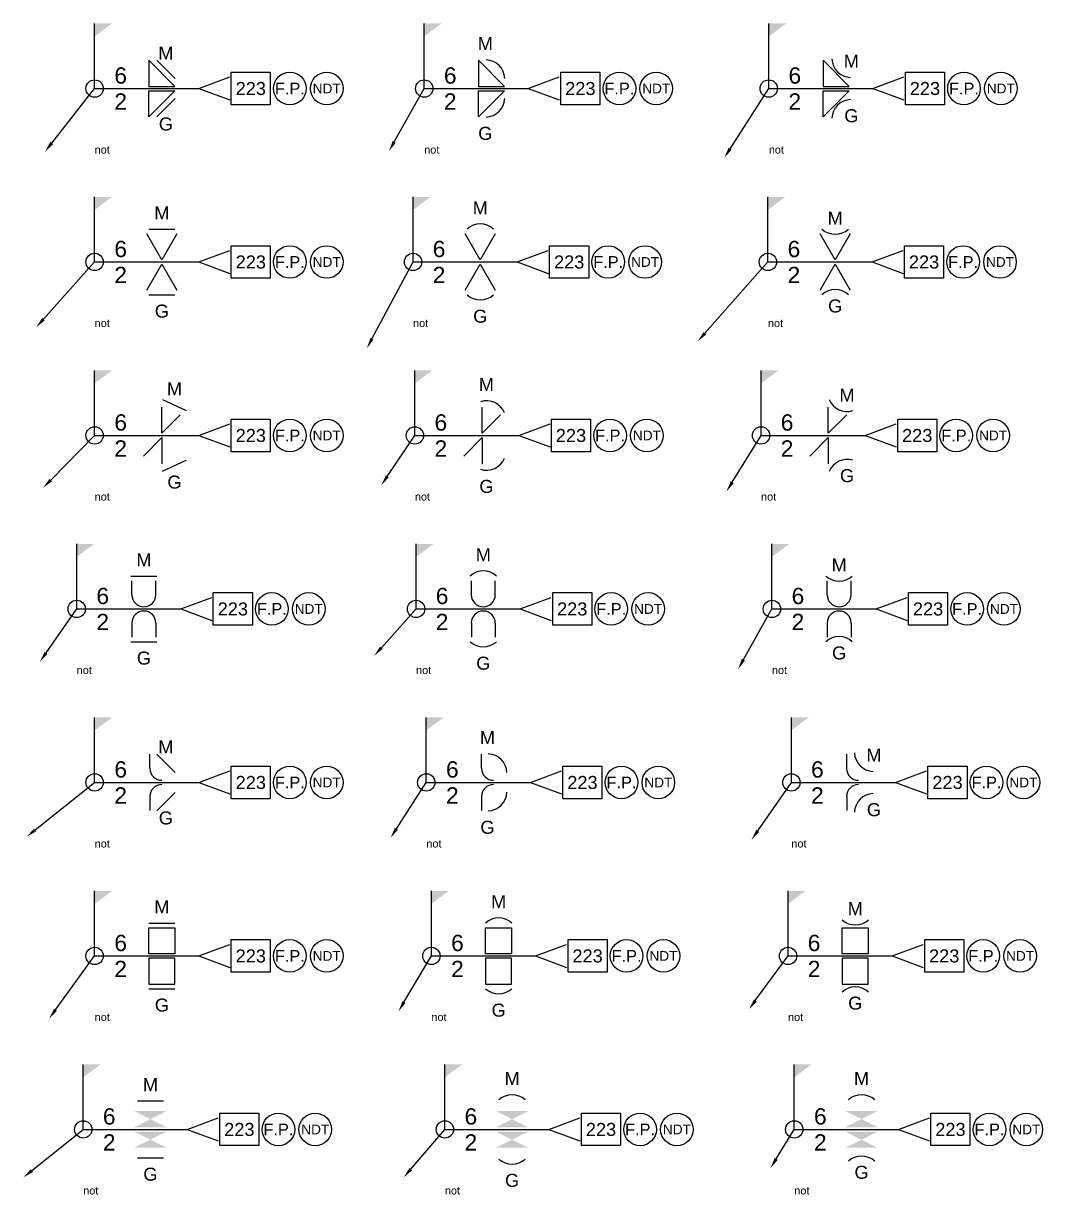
# Model space of a CAD drawing. Header units: millimetres. Extents: x 2416 to 2662, y 1140 to 1277.
# Drawn here: x 2544.4 to 2661.9, y 1142.2 to 1277.2 of the extents above; entities that cross this region are included whole.
import ezdxf
from ezdxf import colors
from ezdxf.entities.mleader import LeaderData, LeaderLine
from ezdxf.enums import TextEntityAlignment as Align
from ezdxf.math import Vec2, Vec3

# ---------------------------------------------------------------- set-up
doc = ezdxf.new("R2010")
doc.units = ezdxf.units.MM
doc.layers.add('KAYNAK_SYM', color=2, linetype='Continuous')
doc.styles.get("Standard").update_dxf_attribs({"font": 'arial.ttf'})

msp = doc.modelspace()

# ---------------------------------------------------------------- linework, layer by layer
at = {"layer": 'KAYNAK_SYM'}
for p, q in [((2552.65, 1269.73), (2552.65, 1277.23)), ((2590.64, 1269.73), (2590.64, 1277.23)), ((2630.36, 1269.73), (2630.36, 1277.23)), ((2559.8, 1273.01), (2561.93, 1270.89)), ((2564.65, 1269.73), (2568.23, 1271.06)), ((2602.64, 1269.73), (2606.21, 1271.06)), ((2642.36, 1269.73), (2645.94, 1271.06)), ((2552.65, 1269.73), (2564.65, 1269.73)), ((2564.65, 1269.73), (2568.23, 1268.41)), ((2590.64, 1269.73), (2602.64, 1269.73)), ((2602.64, 1269.73), (2606.21, 1268.41)), ((2630.36, 1269.73), (2642.36, 1269.73)), ((2642.36, 1269.73), (2645.94, 1268.41)), ((2559.8, 1266.46), (2561.93, 1268.58)), ((2552.65, 1249.73), (2552.65, 1257.23)), ((2589.35, 1249.73), (2589.35, 1257.23)), ((2630.26, 1249.73), (2630.26, 1257.23)), ((2560.4, 1249.98), (2558.67, 1252.98)), ((2558.9, 1253.52), (2561.9, 1253.52)), ((2562.13, 1252.98), (2560.4, 1249.98)), ((2597.1, 1249.98), (2595.37, 1252.98)), ((2598.83, 1252.98), (2597.1, 1249.98)), ((2638.01, 1249.98), (2636.28, 1252.98)), ((2639.74, 1252.98), (2638.01, 1249.98)), ((2564.65, 1249.73), (2568.23, 1251.06)), ((2601.35, 1249.73), (2604.92, 1251.06)), ((2642.26, 1249.73), (2645.84, 1251.06)), ((2552.65, 1249.73), (2564.65, 1249.73)), ((2558.67, 1246.49), (2560.4, 1249.48)), ((2560.4, 1249.48), (2562.13, 1246.49)), ((2564.65, 1249.73), (2568.23, 1248.41)), ((2589.35, 1249.73), (2601.35, 1249.73)), ((2595.37, 1246.49), (2597.1, 1249.48)), ((2597.1, 1249.48), (2598.83, 1246.49)), ((2601.35, 1249.73), (2604.92, 1248.41)), ((2630.26, 1249.73), (2642.26, 1249.73)), ((2636.28, 1246.49), (2638.01, 1249.48)), ((2638.01, 1249.48), (2639.74, 1246.49)), ((2642.26, 1249.73), (2645.84, 1248.41)), ((2558.9, 1245.95), (2561.9, 1245.95)), ((2552.65, 1229.73), (2552.65, 1237.23)), ((2589.56, 1229.73), (2589.56, 1237.23)), ((2629.47, 1229.73), (2629.47, 1237.23)), ((2560.4, 1229.98), (2560.4, 1232.98)), ((2560.49, 1233.87), (2563.21, 1232.6)), ((2597.31, 1229.98), (2597.31, 1232.98)), ((2637.22, 1229.98), (2637.22, 1232.98)), ((2560.4, 1229.98), (2562.52, 1232.1)), ((2597.31, 1229.98), (2599.43, 1232.1)), ((2637.22, 1229.98), (2639.35, 1232.1)), ((2564.65, 1229.73), (2568.23, 1231.06)), ((2601.56, 1229.73), (2605.14, 1231.06)), ((2641.47, 1229.73), (2645.05, 1231.06)), ((2552.65, 1229.73), (2564.65, 1229.73)), ((2560.4, 1229.48), (2558.28, 1227.36)), ((2560.4, 1229.48), (2560.4, 1226.48)), ((2564.65, 1229.73), (2568.23, 1228.41)), ((2589.56, 1229.73), (2601.56, 1229.73)), ((2597.31, 1229.48), (2595.19, 1227.36)), ((2597.31, 1229.48), (2597.31, 1226.48)), ((2601.56, 1229.73), (2605.14, 1228.41)), ((2629.47, 1229.73), (2641.47, 1229.73)), ((2637.22, 1229.48), (2635.1, 1227.36)), ((2637.22, 1229.48), (2637.22, 1226.48)), ((2641.47, 1229.73), (2645.05, 1228.41)), ((2560.49, 1225.6), (2563.21, 1226.87)), ((2550.58, 1209.73), (2550.58, 1217.23)), ((2589.7, 1209.73), (2589.7, 1217.23)), ((2630.72, 1209.73), (2630.72, 1217.23)), ((2556.83, 1213.52), (2559.83, 1213.52)), ((2556.95, 1211.36), (2556.95, 1212.98)), ((2559.7, 1211.36), (2559.7, 1212.98)), ((2596.08, 1211.36), (2596.08, 1212.98)), ((2598.83, 1211.36), (2598.83, 1212.98)), ((2637.1, 1211.36), (2637.1, 1212.98)), ((2639.85, 1211.36), (2639.85, 1212.98)), ((2550.58, 1209.73), (2562.58, 1209.73)), ((2562.58, 1209.73), (2566.15, 1211.06)), ((2562.58, 1209.73), (2566.15, 1208.41)), ((2589.7, 1209.73), (2601.7, 1209.73)), ((2601.7, 1209.73), (2605.28, 1211.06)), ((2601.7, 1209.73), (2605.28, 1208.41)), ((2630.72, 1209.73), (2642.72, 1209.73)), ((2642.72, 1209.73), (2646.3, 1211.06)), ((2642.72, 1209.73), (2646.3, 1208.41)), ((2556.95, 1208.11), (2556.95, 1206.48)), ((2559.7, 1208.11), (2559.7, 1206.48)), ((2596.08, 1208.11), (2596.08, 1206.48)), ((2598.83, 1208.11), (2598.83, 1206.48)), ((2637.1, 1208.11), (2637.1, 1206.48)), ((2639.85, 1208.11), (2639.85, 1206.48)), ((2556.83, 1205.95), (2559.83, 1205.95)), ((2552.65, 1189.73), (2552.65, 1197.23)), ((2590.88, 1189.73), (2590.88, 1197.23)), ((2632.96, 1189.73), (2632.96, 1197.23)), ((2559.02, 1191.36), (2559.02, 1192.98)), ((2559.8, 1193.01), (2561.93, 1190.89)), ((2597.26, 1191.36), (2597.26, 1192.98)), ((2639.34, 1191.36), (2639.34, 1192.98)), ((2564.65, 1189.73), (2568.23, 1191.06)), ((2602.88, 1189.73), (2606.46, 1191.06)), ((2644.96, 1189.73), (2648.54, 1191.06)), ((2552.65, 1189.73), (2564.65, 1189.73)), ((2564.65, 1189.73), (2568.23, 1188.41)), ((2590.88, 1189.73), (2602.88, 1189.73)), ((2602.88, 1189.73), (2606.46, 1188.41)), ((2632.96, 1189.73), (2644.96, 1189.73)), ((2644.96, 1189.73), (2648.54, 1188.41)), ((2559.8, 1186.46), (2561.93, 1188.58)), ((2559.02, 1188.11), (2559.02, 1186.48)), ((2597.26, 1188.11), (2597.26, 1186.48)), ((2639.34, 1188.11), (2639.34, 1186.48)), ((2552.65, 1169.73), (2552.65, 1177.23)), ((2591.47, 1169.73), (2591.47, 1177.23)), ((2632.58, 1169.73), (2632.58, 1177.23)), ((2558.9, 1173.52), (2561.9, 1173.52)), ((2564.65, 1169.73), (2568.23, 1171.06)), ((2603.47, 1169.73), (2607.05, 1171.06)), ((2644.58, 1169.73), (2648.16, 1171.06)), ((2552.65, 1169.73), (2564.65, 1169.73)), ((2564.65, 1169.73), (2568.23, 1168.41)), ((2591.47, 1169.73), (2603.47, 1169.73)), ((2603.47, 1169.73), (2607.05, 1168.41)), ((2632.58, 1169.73), (2644.58, 1169.73)), ((2644.58, 1169.73), (2648.16, 1168.41)), ((2558.9, 1165.95), (2561.9, 1165.95)), ((2551.33, 1149.73), (2551.33, 1157.23)), ((2593.02, 1149.73), (2593.02, 1157.23)), ((2633.3, 1149.73), (2633.3, 1157.23)), ((2557.58, 1153.02), (2560.58, 1153.02)), ((2563.33, 1149.73), (2566.9, 1151.06)), ((2605.02, 1149.73), (2608.59, 1151.06)), ((2645.3, 1149.73), (2648.87, 1151.06)), ((2551.33, 1149.73), (2563.33, 1149.73)), ((2563.33, 1149.73), (2566.9, 1148.41)), ((2593.02, 1149.73), (2605.02, 1149.73)), ((2605.02, 1149.73), (2608.59, 1148.41)), ((2633.3, 1149.73), (2645.3, 1149.73)), ((2645.3, 1149.73), (2648.87, 1148.41)), ((2557.58, 1146.45), (2560.58, 1146.45))]:
    msp.add_line(p, q, dxfattribs=at)
for points in [[(2558.9, 1269.98), (2561.9, 1269.98), (2558.9, 1272.98)], [(2596.89, 1269.98), (2599.89, 1269.98), (2596.89, 1272.98)], [(2636.61, 1269.98), (2639.61, 1269.98), (2636.61, 1272.98)], [(2568.4, 1271.61), (2572.9, 1271.61), (2572.9, 1267.86), (2568.4, 1267.86)], [(2606.39, 1271.61), (2610.89, 1271.61), (2610.89, 1267.86), (2606.39, 1267.86)], [(2646.11, 1271.61), (2650.61, 1271.61), (2650.61, 1267.86), (2646.11, 1267.86)], [(2558.9, 1269.48), (2561.9, 1269.48), (2558.9, 1266.48)], [(2596.89, 1269.48), (2599.89, 1269.48), (2596.89, 1266.48)], [(2636.61, 1269.48), (2639.61, 1269.48), (2636.61, 1266.48)], [(2568.4, 1251.61), (2572.9, 1251.61), (2572.9, 1247.86), (2568.4, 1247.86)], [(2605.1, 1251.61), (2609.6, 1251.61), (2609.6, 1247.86), (2605.1, 1247.86)], [(2646.01, 1251.61), (2650.51, 1251.61), (2650.51, 1247.86), (2646.01, 1247.86)], [(2568.4, 1231.61), (2572.9, 1231.61), (2572.9, 1227.86), (2568.4, 1227.86)], [(2605.31, 1231.61), (2609.81, 1231.61), (2609.81, 1227.86), (2605.31, 1227.86)], [(2645.22, 1231.61), (2649.72, 1231.61), (2649.72, 1227.86), (2645.22, 1227.86)], [(2566.33, 1211.61), (2570.83, 1211.61), (2570.83, 1207.86), (2566.33, 1207.86)], [(2605.45, 1211.61), (2609.95, 1211.61), (2609.95, 1207.86), (2605.45, 1207.86)], [(2646.47, 1211.61), (2650.97, 1211.61), (2650.97, 1207.86), (2646.47, 1207.86)], [(2568.4, 1191.61), (2572.9, 1191.61), (2572.9, 1187.86), (2568.4, 1187.86)], [(2606.63, 1191.61), (2611.13, 1191.61), (2611.13, 1187.86), (2606.63, 1187.86)], [(2648.71, 1191.61), (2653.21, 1191.61), (2653.21, 1187.86), (2648.71, 1187.86)], [(2558.9, 1169.98), (2558.9, 1172.98), (2561.9, 1172.98), (2561.9, 1169.98)], [(2597.72, 1169.98), (2597.72, 1172.98), (2600.72, 1172.98), (2600.72, 1169.98)], [(2638.83, 1169.98), (2638.83, 1172.98), (2641.83, 1172.98), (2641.83, 1169.98)], [(2568.4, 1171.61), (2572.9, 1171.61), (2572.9, 1167.86), (2568.4, 1167.86)], [(2607.22, 1171.61), (2611.72, 1171.61), (2611.72, 1167.86), (2607.22, 1167.86)], [(2648.33, 1171.61), (2652.83, 1171.61), (2652.83, 1167.86), (2648.33, 1167.86)], [(2558.9, 1169.48), (2558.9, 1166.48), (2561.9, 1166.48), (2561.9, 1169.48)], [(2597.72, 1169.48), (2597.72, 1166.48), (2600.72, 1166.48), (2600.72, 1169.48)], [(2638.83, 1169.48), (2638.83, 1166.48), (2641.83, 1166.48), (2641.83, 1169.48)], [(2567.08, 1151.61), (2571.58, 1151.61), (2571.58, 1147.86), (2567.08, 1147.86)], [(2608.77, 1151.61), (2613.27, 1151.61), (2613.27, 1147.86), (2608.77, 1147.86)], [(2649.05, 1151.61), (2653.55, 1151.61), (2653.55, 1147.86), (2649.05, 1147.86)]]:
    msp.add_lwpolyline(points, close=True, dxfattribs=at)
for centre, radius in [((2552.65, 1269.73), 1), ((2575.15, 1269.73), 1.88), ((2579.4, 1269.73), 1.88), ((2590.64, 1269.73), 1), ((2613.14, 1269.73), 1.88), ((2617.39, 1269.73), 1.88), ((2630.36, 1269.73), 1), ((2652.86, 1269.73), 1.88), ((2657.11, 1269.73), 1.88), ((2575.15, 1249.73), 1.88), ((2579.4, 1249.73), 1.88), ((2611.85, 1249.73), 1.88), ((2616.1, 1249.73), 1.88), ((2652.76, 1249.73), 1.88), ((2657.01, 1249.73), 1.88), ((2552.65, 1249.73), 1), ((2589.35, 1249.73), 1), ((2630.26, 1249.73), 1), ((2575.15, 1229.73), 1.88), ((2579.4, 1229.73), 1.88), ((2612.06, 1229.73), 1.88), ((2616.31, 1229.73), 1.88), ((2651.97, 1229.73), 1.88), ((2656.22, 1229.73), 1.88), ((2552.65, 1229.73), 1), ((2589.56, 1229.73), 1), ((2629.47, 1229.73), 1), ((2573.08, 1209.73), 1.88), ((2577.33, 1209.73), 1.88), ((2612.2, 1209.73), 1.88), ((2616.45, 1209.73), 1.88), ((2653.22, 1209.73), 1.88), ((2657.47, 1209.73), 1.88), ((2550.58, 1209.73), 1), ((2589.7, 1209.73), 1), ((2630.72, 1209.73), 1), ((2575.15, 1189.73), 1.88), ((2579.4, 1189.73), 1.88), ((2613.38, 1189.73), 1.88), ((2617.63, 1189.73), 1.88), ((2655.46, 1189.73), 1.88), ((2659.71, 1189.73), 1.88), ((2552.65, 1189.73), 1), ((2590.88, 1189.73), 1), ((2632.96, 1189.73), 1), ((2552.65, 1169.73), 1), ((2575.15, 1169.73), 1.88), ((2579.4, 1169.73), 1.88), ((2591.47, 1169.73), 1), ((2613.97, 1169.73), 1.88), ((2618.22, 1169.73), 1.88), ((2632.58, 1169.73), 1), ((2655.08, 1169.73), 1.88), ((2659.33, 1169.73), 1.88), ((2551.33, 1149.73), 1), ((2573.83, 1149.73), 1.88), ((2578.08, 1149.73), 1.88), ((2593.02, 1149.73), 1), ((2615.52, 1149.73), 1.88), ((2619.77, 1149.73), 1.88), ((2633.3, 1149.73), 1), ((2655.8, 1149.73), 1.88), ((2660.05, 1149.73), 1.88)]:
    msp.add_circle(centre, radius, dxfattribs=at)
for centre, radius, start, end in [((2597.68, 1270.78), 2.25, 2.52, 87.48), ((2639.88, 1273.25), 2.25, 182.52, 267.48), ((2597.68, 1268.69), 2.25, 272.52, 357.48), ((2639.88, 1266.21), 2.25, 92.52, 177.48), ((2597.1, 1251.86), 2.25, 47.52, 132.48), ((2638.01, 1255.18), 2.25, 227.52, 312.48), ((2638.01, 1244.29), 2.25, 47.52, 132.48), ((2597.1, 1247.61), 2.25, 227.52, 312.48), ((2597.81, 1231.48), 2.25, 22.5, 107.46), ((2639.38, 1234.74), 2.25, 202.5, 287.46), ((2597.81, 1227.98), 2.25, 252.54, 337.5), ((2639.38, 1224.72), 2.25, 72.54, 157.5), ((2597.45, 1211.86), 2.25, 47.52, 132.48), ((2638.47, 1215.18), 2.25, 227.52, 312.48), ((2558.33, 1211.36), 1.38, 180, 0), ((2597.45, 1211.36), 1.38, 180, 0), ((2638.47, 1211.36), 1.38, 180, 0), ((2558.33, 1208.11), 1.38, 0, 180), ((2597.45, 1208.11), 1.38, 0, 180), ((2638.47, 1208.11), 1.38, 0, 180), ((2597.45, 1207.61), 2.25, 227.52, 312.48), ((2638.47, 1204.29), 2.25, 47.52, 132.48), ((2597.93, 1190.78), 2.25, 2.52, 87.48), ((2642.48, 1193.25), 2.25, 182.52, 267.48), ((2560.4, 1191.36), 1.38, 180, 270), ((2598.63, 1191.36), 1.38, 180, 270), ((2640.71, 1191.36), 1.38, 180, 270), ((2560.4, 1188.11), 1.38, 90, 180), ((2598.63, 1188.11), 1.38, 90, 180), ((2640.71, 1188.11), 1.38, 90, 180), ((2597.93, 1188.69), 2.25, 272.52, 357.48), ((2642.48, 1186.21), 2.25, 92.52, 177.48), ((2599.22, 1171.86), 2.25, 47.52, 132.48), ((2640.33, 1175.55), 2.25, 227.52, 312.48), ((2599.22, 1167.61), 2.25, 227.52, 312.48), ((2640.33, 1163.91), 2.25, 47.52, 132.48), ((2600.77, 1151.48), 2.25, 47.52, 132.48), ((2641.05, 1151.48), 2.25, 47.52, 132.48), ((2600.77, 1147.98), 2.25, 227.52, 312.48), ((2641.05, 1144.41), 2.25, 47.52, 132.48)]:
    msp.add_arc(centre, radius, start, end, dxfattribs=at)
for points in [[(2552.65, 1277.23), (2554.65, 1277.23), (2552.65, 1275.73)], [(2590.64, 1277.23), (2592.64, 1277.23), (2590.64, 1275.73)], [(2630.36, 1277.23), (2632.36, 1277.23), (2630.36, 1275.73)], [(2552.65, 1257.23), (2554.65, 1257.23), (2552.65, 1255.73)], [(2589.35, 1257.23), (2591.35, 1257.23), (2589.35, 1255.73)], [(2630.26, 1257.23), (2632.26, 1257.23), (2630.26, 1255.73)], [(2552.65, 1237.23), (2554.65, 1237.23), (2552.65, 1235.73)], [(2589.56, 1237.23), (2591.56, 1237.23), (2589.56, 1235.73)], [(2629.47, 1237.23), (2631.47, 1237.23), (2629.47, 1235.73)], [(2550.58, 1217.23), (2552.58, 1217.23), (2550.58, 1215.73)], [(2589.7, 1217.23), (2591.7, 1217.23), (2589.7, 1215.73)], [(2630.72, 1217.23), (2632.72, 1217.23), (2630.72, 1215.73)], [(2552.65, 1197.23), (2554.65, 1197.23), (2552.65, 1195.73)], [(2590.88, 1197.23), (2592.88, 1197.23), (2590.88, 1195.73)], [(2632.96, 1197.23), (2634.96, 1197.23), (2632.96, 1195.73)], [(2552.65, 1177.23), (2554.65, 1177.23), (2552.65, 1175.73)], [(2591.47, 1177.23), (2593.47, 1177.23), (2591.47, 1175.73)], [(2632.58, 1177.23), (2634.58, 1177.23), (2632.58, 1175.73)], [(2551.33, 1157.23), (2553.33, 1157.23), (2551.33, 1155.73)], [(2593.02, 1157.23), (2595.02, 1157.23), (2593.02, 1155.73)], [(2633.3, 1157.23), (2635.3, 1157.23), (2633.3, 1155.73)], [(2557.2, 1149.98), (2560.95, 1149.98), (2560.95, 1151.86), (2557.2, 1151.86)], [(2598.89, 1149.98), (2602.64, 1149.98), (2602.64, 1151.86), (2598.89, 1151.86)], [(2639.17, 1149.98), (2642.92, 1149.98), (2642.92, 1151.86), (2639.17, 1151.86)], [(2557.2, 1149.48), (2560.95, 1149.48), (2560.95, 1147.61), (2557.2, 1147.61)], [(2598.89, 1149.48), (2602.64, 1149.48), (2602.64, 1147.61), (2598.89, 1147.61)], [(2639.17, 1149.48), (2642.92, 1149.48), (2642.92, 1147.61), (2639.17, 1147.61)]]:
    msp.add_solid(points, dxfattribs=at)

# ---------------------------------------------------------------- texts
for s, height, p in [('M', 1.5, (2560.86, 1273.82)), ('M', 1.5, (2597.68, 1274.9)), ('M', 1.5, (2639.88, 1272.88)), ('6', 1.88, (2555.65, 1271.23)), ('6', 1.88, (2593.64, 1271.23)), ('6', 1.88, (2633.36, 1271.23)), ('223', 1.5, (2570.65, 1269.73)), ('223', 1.5, (2608.64, 1269.73)), ('223', 1.5, (2648.36, 1269.73)), ('2', 1.88, (2555.65, 1268.23)), ('F.P.', 1.35, (2575.15, 1269.73)), ('NDT', 1.125, (2579.4, 1269.73)), ('2', 1.88, (2593.64, 1268.23)), ('F.P.', 1.35, (2613.14, 1269.73)), ('NDT', 1.125, (2617.39, 1269.73)), ('2', 1.88, (2633.36, 1268.23)), ('F.P.', 1.35, (2652.86, 1269.73)), ('NDT', 1.125, (2657.11, 1269.73)), ('G', 1.5, (2639.88, 1266.59)), ('G', 1.5, (2560.86, 1265.64)), ('G', 1.5, (2597.68, 1264.56)), ('M', 1.5, (2560.4, 1255.39)), ('M', 1.5, (2597.1, 1255.98)), ('M', 1.5, (2638.01, 1254.8)), ('6', 1.88, (2555.65, 1251.23)), ('6', 1.88, (2592.35, 1251.23)), ('6', 1.88, (2633.26, 1251.23)), ('223', 1.5, (2570.65, 1249.73)), ('F.P.', 1.35, (2575.15, 1249.73)), ('NDT', 1.125, (2579.4, 1249.73)), ('223', 1.5, (2607.35, 1249.73)), ('F.P.', 1.35, (2611.85, 1249.73)), ('NDT', 1.125, (2616.1, 1249.73)), ('223', 1.5, (2648.26, 1249.73)), ('F.P.', 1.35, (2652.76, 1249.73)), ('NDT', 1.125, (2657.01, 1249.73)), ('2', 1.88, (2555.65, 1248.23)), ('2', 1.88, (2592.35, 1248.23)), ('2', 1.88, (2633.26, 1248.23)), ('G', 1.5, (2560.4, 1244.07)), ('G', 1.5, (2638.01, 1244.66)), ('G', 1.5, (2597.1, 1243.48)), ('M', 1.5, (2561.85, 1235.11)), ('M', 1.5, (2597.81, 1235.61)), ('M', 1.5, (2639.38, 1234.37)), ('6', 1.88, (2555.65, 1231.23)), ('6', 1.88, (2592.56, 1231.23)), ('6', 1.88, (2632.47, 1231.23)), ('223', 1.5, (2570.65, 1229.73)), ('F.P.', 1.35, (2575.15, 1229.73)), ('NDT', 1.125, (2579.4, 1229.73)), ('223', 1.5, (2607.56, 1229.73)), ('F.P.', 1.35, (2612.06, 1229.73)), ('NDT', 1.125, (2616.31, 1229.73)), ('223', 1.5, (2647.47, 1229.73)), ('F.P.', 1.35, (2651.97, 1229.73)), ('NDT', 1.125, (2656.22, 1229.73)), ('2', 1.88, (2555.65, 1228.23)), ('2', 1.88, (2592.56, 1228.23)), ('2', 1.88, (2632.47, 1228.23)), ('G', 1.5, (2561.85, 1224.36)), ('G', 1.5, (2597.81, 1223.86)), ('G', 1.5, (2639.38, 1225.1)), ('M', 1.5, (2597.45, 1215.98)), ('M', 1.5, (2558.33, 1215.39)), ('M', 1.5, (2638.47, 1214.8)), ('6', 1.88, (2553.58, 1211.23)), ('6', 1.88, (2592.7, 1211.23)), ('6', 1.88, (2633.72, 1211.23)), ('223', 1.5, (2568.58, 1209.73)), ('F.P.', 1.35, (2573.08, 1209.73)), ('NDT', 1.125, (2577.33, 1209.73)), ('223', 1.5, (2607.7, 1209.73)), ('F.P.', 1.35, (2612.2, 1209.73)), ('NDT', 1.125, (2616.45, 1209.73)), ('223', 1.5, (2648.72, 1209.73)), ('F.P.', 1.35, (2653.22, 1209.73)), ('NDT', 1.125, (2657.47, 1209.73)), ('2', 1.88, (2553.58, 1208.23)), ('2', 1.88, (2592.7, 1208.23)), ('2', 1.88, (2633.72, 1208.23)), ('G', 1.5, (2558.33, 1204.07)), ('G', 1.5, (2638.47, 1204.66)), ('G', 1.5, (2597.45, 1203.48)), ('M', 1.5, (2597.93, 1194.9)), ('M', 1.5, (2560.86, 1193.82)), ('M', 1.5, (2642.48, 1192.88)), ('6', 1.88, (2555.65, 1191.23)), ('6', 1.88, (2593.88, 1191.23)), ('6', 1.88, (2635.96, 1191.23)), ('223', 1.5, (2570.65, 1189.73)), ('F.P.', 1.35, (2575.15, 1189.73)), ('NDT', 1.125, (2579.4, 1189.73)), ('223', 1.5, (2608.88, 1189.73)), ('F.P.', 1.35, (2613.38, 1189.73)), ('NDT', 1.125, (2617.63, 1189.73)), ('223', 1.5, (2650.96, 1189.73)), ('F.P.', 1.35, (2655.46, 1189.73)), ('NDT', 1.125, (2659.71, 1189.73)), ('2', 1.88, (2555.65, 1188.23)), ('2', 1.88, (2593.88, 1188.23)), ('2', 1.88, (2635.96, 1188.23)), ('G', 1.5, (2642.48, 1186.59)), ('G', 1.5, (2560.86, 1185.64)), ('G', 1.5, (2597.93, 1184.56)), ('M', 1.5, (2560.4, 1175.39)), ('M', 1.5, (2599.22, 1175.98)), ('M', 1.5, (2640.33, 1175.18)), ('6', 1.88, (2555.65, 1171.23)), ('6', 1.88, (2594.47, 1171.23)), ('6', 1.88, (2635.58, 1171.23)), ('223', 1.5, (2570.65, 1169.73)), ('F.P.', 1.35, (2575.15, 1169.73)), ('NDT', 1.125, (2579.4, 1169.73)), ('223', 1.5, (2609.47, 1169.73)), ('F.P.', 1.35, (2613.97, 1169.73)), ('NDT', 1.125, (2618.22, 1169.73)), ('223', 1.5, (2650.58, 1169.73)), ('F.P.', 1.35, (2655.08, 1169.73)), ('NDT', 1.125, (2659.33, 1169.73)), ('2', 1.88, (2555.65, 1168.23)), ('2', 1.88, (2594.47, 1168.23)), ('2', 1.88, (2635.58, 1168.23)), ('G', 1.5, (2560.4, 1164.07)), ('G', 1.5, (2599.22, 1163.48)), ('G', 1.5, (2640.33, 1164.29)), ('M', 1.5, (2600.77, 1155.61)), ('M', 1.5, (2641.05, 1155.61)), ('M', 1.5, (2559.08, 1154.89)), ('6', 1.88, (2554.33, 1151.23)), ('6', 1.88, (2596.02, 1151.23)), ('6', 1.88, (2636.3, 1151.23)), ('223', 1.5, (2569.33, 1149.73)), ('F.P.', 1.35, (2573.83, 1149.73)), ('223', 1.5, (2611.02, 1149.73)), ('F.P.', 1.35, (2615.52, 1149.73)), ('223', 1.5, (2651.3, 1149.73)), ('F.P.', 1.35, (2655.8, 1149.73)), ('2', 1.88, (2554.33, 1148.23)), ('NDT', 1.125, (2578.08, 1149.73)), ('2', 1.88, (2596.02, 1148.23)), ('NDT', 1.125, (2619.77, 1149.73)), ('2', 1.88, (2636.3, 1148.23)), ('NDT', 1.125, (2660.05, 1149.73)), ('G', 1.5, (2559.08, 1144.57)), ('G', 1.5, (2641.05, 1144.79)), ('G', 1.5, (2600.77, 1143.86))]:
    msp.add_text(s, height=height, dxfattribs=at).set_placement(p, align=Align.MIDDLE_CENTER)
for p in [(2552.65, 1262.23), (2590.64, 1262.23), (2630.36, 1262.23), (2552.65, 1242.23), (2589.35, 1242.23), (2630.26, 1242.23), (2552.65, 1222.23), (2589.56, 1222.23), (2629.47, 1222.23), (2550.58, 1202.23), (2589.7, 1202.23), (2630.72, 1202.23), (2552.65, 1182.23), (2590.88, 1182.23), (2632.96, 1182.23), (2552.65, 1162.23), (2591.47, 1162.23), (2632.58, 1162.23), (2551.33, 1142.23), (2593.02, 1142.23), (2633.3, 1142.23)]:
    msp.add_text('not', height=0.9, dxfattribs=at).set_placement(p)

# ---------------------------------------------------------------- leaders
ml = msp.add_multileader_mtext('Standard', dxfattribs=at)
ml.set_content('', color=256)
ml.set_leader_properties()
ml.build(insert=Vec2(0, 0))
ml.multileader.update_dxf_attribs({"dogleg_length": 0, "arrow_head_size": 1.25})
ctx = ml.context
ctx.base_point, ctx.arrow_head_size = Vec3(2552.65, 1269.73), 1.25
notes = []
notes.append((ctx, [(0, (1, 1, 0), (2552.65, 1269.73), (1, 0), 0, [(0, [(2546.93, 1262.45)], 0, [])])]))
ctx.mtext.insert, ctx.mtext.flow_direction = Vec3(2554.65, 1271.73), 5
ml = msp.add_multileader_mtext('Standard', dxfattribs=at)
ml.set_content('', color=256)
ml.set_leader_properties()
ml.build(insert=Vec2(0, 0))
ml.multileader.update_dxf_attribs({"dogleg_length": 0, "arrow_head_size": 1.25})
ctx = ml.context
ctx.base_point, ctx.arrow_head_size = Vec3(2590.64, 1269.73), 1.25
notes.append((ctx, [(0, (1, 1, 0), (2590.64, 1269.73), (1, 0), 0, [(0, [(2586.57, 1262.49)], 0, [])])]))
ctx.mtext.insert, ctx.mtext.flow_direction = Vec3(2592.64, 1271.73), 5
ml = msp.add_multileader_mtext('Standard', dxfattribs=at)
ml.set_content('', color=256)
ml.set_leader_properties()
ml.build(insert=Vec2(0, 0))
ml.multileader.update_dxf_attribs({"dogleg_length": 0, "arrow_head_size": 1.25})
ctx = ml.context
ctx.base_point, ctx.arrow_head_size = Vec3(2630.36, 1269.73), 1.25
notes.append((ctx, [(0, (1, 1, 0), (2630.36, 1269.73), (1, 0), 0, [(0, [(2625.23, 1261.74)], 0, [])])]))
ctx.mtext.insert, ctx.mtext.flow_direction = Vec3(2632.36, 1271.73), 5
ml = msp.add_multileader_mtext('Standard', dxfattribs=at)
ml.set_content('', color=256)
ml.set_leader_properties()
ml.build(insert=Vec2(0, 0))
ml.multileader.update_dxf_attribs({"dogleg_length": 0, "arrow_head_size": 1.25})
ctx = ml.context
ctx.base_point, ctx.arrow_head_size = Vec3(2552.65, 1249.73), 1.25
notes.append((ctx, [(0, (1, 1, 0), (2552.65, 1249.73), (1, 0), 0, [(0, [(2545.91, 1242.2)], 0, [])])]))
ctx.mtext.insert, ctx.mtext.flow_direction = Vec3(2554.65, 1251.73), 5
ml = msp.add_multileader_mtext('Standard', dxfattribs=at)
ml.set_content('', color=256)
ml.set_leader_properties()
ml.build(insert=Vec2(0, 0))
ml.multileader.update_dxf_attribs({"dogleg_length": 0, "arrow_head_size": 1.25})
ctx = ml.context
ctx.base_point, ctx.arrow_head_size = Vec3(2589.35, 1249.73), 1.25
notes.append((ctx, [(0, (1, 1, 0), (2589.35, 1249.73), (1, 0), 0, [(0, [(2584.03, 1239.78)], 0, [])])]))
ctx.mtext.insert, ctx.mtext.flow_direction = Vec3(2591.35, 1251.73), 5
ml = msp.add_multileader_mtext('Standard', dxfattribs=at)
ml.set_content('', color=256)
ml.set_leader_properties()
ml.build(insert=Vec2(0, 0))
ml.multileader.update_dxf_attribs({"dogleg_length": 0, "arrow_head_size": 1.25})
ctx = ml.context
ctx.base_point, ctx.arrow_head_size = Vec3(2630.26, 1249.73), 1.25
notes.append((ctx, [(0, (1, 1, 0), (2630.26, 1249.73), (1, 0), 0, [(0, [(2622.17, 1240.58)], 0, [])])]))
ctx.mtext.insert, ctx.mtext.flow_direction = Vec3(2632.26, 1251.73), 5
ml = msp.add_multileader_mtext('Standard', dxfattribs=at)
ml.set_content('', color=256)
ml.set_leader_properties()
ml.build(insert=Vec2(0, 0))
ml.multileader.update_dxf_attribs({"dogleg_length": 0, "arrow_head_size": 1.25})
ctx = ml.context
ctx.base_point, ctx.arrow_head_size = Vec3(2552.65, 1229.73), 1.25
notes.append((ctx, [(0, (1, 1, 0), (2552.65, 1229.73), (1, 0), 0, [(0, [(2546.71, 1223.7)], 0, [])])]))
ctx.mtext.insert, ctx.mtext.flow_direction = Vec3(2554.65, 1231.73), 5
ml = msp.add_multileader_mtext('Standard', dxfattribs=at)
ml.set_content('', color=256)
ml.set_leader_properties()
ml.build(insert=Vec2(0, 0))
ml.multileader.update_dxf_attribs({"dogleg_length": 0, "arrow_head_size": 1.25})
ctx = ml.context
ctx.base_point, ctx.arrow_head_size = Vec3(2589.56, 1229.73), 1.25
notes.append((ctx, [(0, (1, 1, 0), (2589.56, 1229.73), (1, 0), 0, [(0, [(2585.69, 1223.98)], 0, [])])]))
ctx.mtext.insert, ctx.mtext.flow_direction = Vec3(2591.56, 1231.73), 5
ml = msp.add_multileader_mtext('Standard', dxfattribs=at)
ml.set_content('', color=256)
ml.set_leader_properties()
ml.build(insert=Vec2(0, 0))
ml.multileader.update_dxf_attribs({"dogleg_length": 0, "arrow_head_size": 1.25})
ctx = ml.context
ctx.base_point, ctx.arrow_head_size = Vec3(2629.47, 1229.73), 1.25
notes.append((ctx, [(0, (1, 1, 0), (2629.47, 1229.73), (1, 0), 0, [(0, [(2625.48, 1223.27)], 0, [])])]))
ctx.mtext.insert, ctx.mtext.flow_direction = Vec3(2631.47, 1231.73), 5
ml = msp.add_multileader_mtext('Standard', dxfattribs=at)
ml.set_content('', color=256)
ml.set_leader_properties()
ml.build(insert=Vec2(0, 0))
ml.multileader.update_dxf_attribs({"dogleg_length": 0, "arrow_head_size": 1.25})
ctx = ml.context
ctx.base_point, ctx.arrow_head_size = Vec3(2550.58, 1209.73), 1.25
notes.append((ctx, [(0, (1, 1, 0), (2550.58, 1209.73), (1, 0), 0, [(0, [(2546.33, 1203.63)], 0, [])])]))
ctx.mtext.insert, ctx.mtext.flow_direction = Vec3(2552.58, 1211.73), 5
ml = msp.add_multileader_mtext('Standard', dxfattribs=at)
ml.set_content('', color=256)
ml.set_leader_properties()
ml.build(insert=Vec2(0, 0))
ml.multileader.update_dxf_attribs({"dogleg_length": 0, "arrow_head_size": 1.25})
ctx = ml.context
ctx.base_point, ctx.arrow_head_size = Vec3(2589.7, 1209.73), 1.25
notes.append((ctx, [(0, (1, 1, 0), (2589.7, 1209.73), (1, 0), 0, [(0, [(2584.87, 1204.33)], 0, [])])]))
ctx.mtext.insert, ctx.mtext.flow_direction = Vec3(2591.7, 1211.73), 5
ml = msp.add_multileader_mtext('Standard', dxfattribs=at)
ml.set_content('', color=256)
ml.set_leader_properties()
ml.build(insert=Vec2(0, 0))
ml.multileader.update_dxf_attribs({"dogleg_length": 0, "arrow_head_size": 1.25})
ctx = ml.context
ctx.base_point, ctx.arrow_head_size = Vec3(2630.72, 1209.73), 1.25
notes.append((ctx, [(0, (1, 1, 0), (2630.72, 1209.73), (1, 0), 0, [(0, [(2626.83, 1202.8)], 0, [])])]))
ctx.mtext.insert, ctx.mtext.flow_direction = Vec3(2632.72, 1211.73), 5
ml = msp.add_multileader_mtext('Standard', dxfattribs=at)
ml.set_content('', color=256)
ml.set_leader_properties()
ml.build(insert=Vec2(0, 0))
ml.multileader.update_dxf_attribs({"dogleg_length": 0, "arrow_head_size": 1.25})
ctx = ml.context
ctx.base_point, ctx.arrow_head_size = Vec3(2552.65, 1189.73), 1.25
notes.append((ctx, [(0, (1, 1, 0), (2552.65, 1189.73), (1, 0), 0, [(0, [(2544.81, 1183.47)], 0, [])])]))
ctx.mtext.insert, ctx.mtext.flow_direction = Vec3(2554.65, 1191.73), 5
ml = msp.add_multileader_mtext('Standard', dxfattribs=at)
ml.set_content('', color=256)
ml.set_leader_properties()
ml.build(insert=Vec2(0, 0))
ml.multileader.update_dxf_attribs({"dogleg_length": 0, "arrow_head_size": 1.25})
ctx = ml.context
ctx.base_point, ctx.arrow_head_size = Vec3(2590.88, 1189.73), 1.25
notes.append((ctx, [(0, (1, 1, 0), (2590.88, 1189.73), (1, 0), 0, [(0, [(2586.76, 1183.35)], 0, [])])]))
ctx.mtext.insert, ctx.mtext.flow_direction = Vec3(2592.88, 1191.73), 5
ml = msp.add_multileader_mtext('Standard', dxfattribs=at)
ml.set_content('', color=256)
ml.set_leader_properties()
ml.build(insert=Vec2(0, 0))
ml.multileader.update_dxf_attribs({"dogleg_length": 0, "arrow_head_size": 1.25})
ctx = ml.context
ctx.base_point, ctx.arrow_head_size = Vec3(2632.96, 1189.73), 1.25
notes.append((ctx, [(0, (1, 1, 0), (2632.96, 1189.73), (1, 0), 0, [(0, [(2628.37, 1183.11)], 0, [])])]))
ctx.mtext.insert, ctx.mtext.flow_direction = Vec3(2634.96, 1191.73), 5
ml = msp.add_multileader_mtext('Standard', dxfattribs=at)
ml.set_content('', color=256)
ml.set_leader_properties()
ml.build(insert=Vec2(0, 0))
ml.multileader.update_dxf_attribs({"dogleg_length": 0, "arrow_head_size": 1.25})
ctx = ml.context
ctx.base_point, ctx.arrow_head_size = Vec3(2552.65, 1169.73), 1.25
notes.append((ctx, [(0, (1, 1, 0), (2552.65, 1169.73), (1, 0), 0, [(0, [(2547.4, 1162.5)], 0, [])])]))
ctx.mtext.insert, ctx.mtext.flow_direction = Vec3(2554.65, 1171.73), 5
ml = msp.add_multileader_mtext('Standard', dxfattribs=at)
ml.set_content('', color=256)
ml.set_leader_properties()
ml.build(insert=Vec2(0, 0))
ml.multileader.update_dxf_attribs({"dogleg_length": 0, "arrow_head_size": 1.25})
ctx = ml.context
ctx.base_point, ctx.arrow_head_size = Vec3(2591.47, 1169.73), 1.25
notes.append((ctx, [(0, (1, 1, 0), (2591.47, 1169.73), (1, 0), 0, [(0, [(2587.67, 1163.33)], 0, [])])]))
ctx.mtext.insert, ctx.mtext.flow_direction = Vec3(2593.47, 1171.73), 5
ml = msp.add_multileader_mtext('Standard', dxfattribs=at)
ml.set_content('', color=256)
ml.set_leader_properties()
ml.build(insert=Vec2(0, 0))
ml.multileader.update_dxf_attribs({"dogleg_length": 0, "arrow_head_size": 1.25})
ctx = ml.context
ctx.base_point, ctx.arrow_head_size = Vec3(2632.58, 1169.73), 1.25
notes.append((ctx, [(0, (1, 1, 0), (2632.58, 1169.73), (1, 0), 0, [(0, [(2628.07, 1163.57)], 0, [])])]))
ctx.mtext.insert, ctx.mtext.flow_direction = Vec3(2634.58, 1171.73), 5
ml = msp.add_multileader_mtext('Standard', dxfattribs=at)
ml.set_content('', color=256)
ml.set_leader_properties()
ml.build(insert=Vec2(0, 0))
ml.multileader.update_dxf_attribs({"dogleg_length": 0, "arrow_head_size": 1.25})
ctx = ml.context
ctx.base_point, ctx.arrow_head_size = Vec3(2551.33, 1149.73), 1.25
notes.append((ctx, [(0, (1, 1, 0), (2551.33, 1149.73), (1, 0), 0, [(0, [(2544.44, 1144.2)], 0, [])])]))
ctx.mtext.insert, ctx.mtext.flow_direction = Vec3(2553.33, 1151.73), 5
ml = msp.add_multileader_mtext('Standard', dxfattribs=at)
ml.set_content('', color=256)
ml.set_leader_properties()
ml.build(insert=Vec2(0, 0))
ml.multileader.update_dxf_attribs({"dogleg_length": 0, "arrow_head_size": 1.25})
ctx = ml.context
ctx.base_point, ctx.arrow_head_size = Vec3(2593.02, 1149.73), 1.25
notes.append((ctx, [(0, (1, 1, 0), (2593.02, 1149.73), (1, 0), 0, [(0, [(2588.27, 1144.2)], 0, [])])]))
ctx.mtext.insert, ctx.mtext.flow_direction = Vec3(2595.02, 1151.73), 5
ml = msp.add_multileader_mtext('Standard', dxfattribs=at)
ml.set_content('', color=256)
ml.set_leader_properties()
ml.build(insert=Vec2(0, 0))
ml.multileader.update_dxf_attribs({"dogleg_length": 0, "arrow_head_size": 1.25})
ctx = ml.context
ctx.base_point, ctx.arrow_head_size = Vec3(2633.3, 1149.73), 1.25
notes.append((ctx, [(0, (1, 1, 0), (2633.3, 1149.73), (1, 0), 0, [(0, [(2630.56, 1145.26)], 0, [])])]))
ctx.mtext.insert, ctx.mtext.flow_direction = Vec3(2635.3, 1151.73), 5
for ctx, leaders in notes:
    for number, flags, end, landing, length, lines in leaders:
        leader = LeaderData()
        leader.index, (leader.has_last_leader_line, leader.has_dogleg_vector, leader.attachment_direction) = number, flags
        leader.last_leader_point, leader.dogleg_vector, leader.dogleg_length = Vec3(end), Vec3(landing), length
        for number, points, colour, breaks in lines:
            line = LeaderLine()
            line.index, line.vertices, line.color, line.breaks = number, Vec3.list(points), colors.encode_raw_color(colour), breaks
            leader.lines.append(line)
        ctx.leaders.append(leader)

doc.saveas('drawing.dxf')
